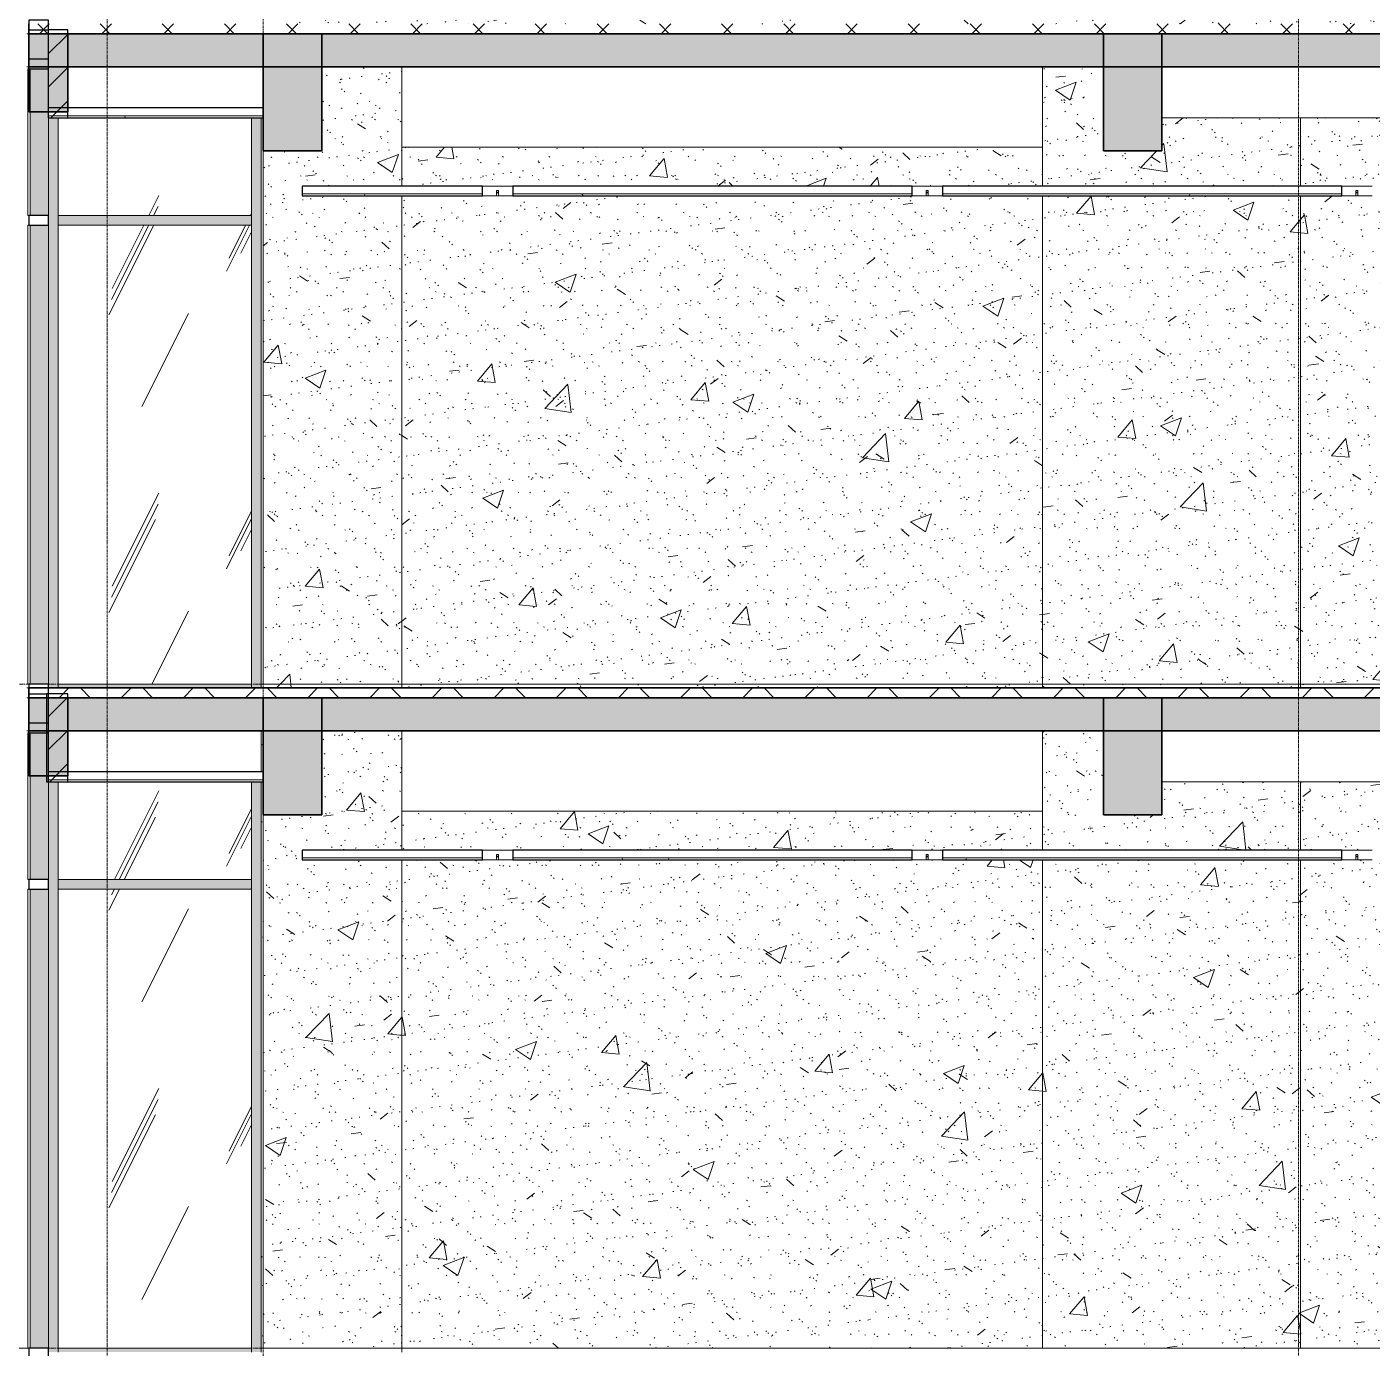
# Model space of a CAD drawing. Header units: millimetres. Extents: x 1240 to 198004, y -7796 to 35300.
# Drawn here: x 150554 to 157441, y 9000 to 15765 of the extents above; entities that cross this region are included whole.
import ezdxf

# ---------------------------------------------------------------- set-up
doc = ezdxf.new("R2010")
doc.units = ezdxf.units.MM
for name, pattern in [('Centre', [31.75, 6.35, -4.7625, 15.875, -4.7625]), ('Dash 1_8_', [6.35, 3.175, -3.175]), ('Grid Line', [22.225, 12.7, -3.175, 3.175, -3.175])]:
    doc.linetypes.add(name, pattern=pattern)
for name, color, linetype, lineweight in [('0-2', 50, 'Continuous', 5), ('A-AREA', 32, 'Dash 1_8_', 9), ('A-CLNG', 13, 'Continuous', 9), ('A-CLNG-1', 13, 'Continuous', 25), ('A-CLNG-PATT-1', 13, 'Continuous', 9), ('A-FLOR', 192, 'Continuous', 9), ('A-FLOR-1', 10, 'Continuous', 35), ('A-FLOR-2', 7, 'Continuous', 9), ('A-FLOR-3', 192, 'Continuous', 35), ('A-FLOR-LEVL-2', 51, 'Centre', 9), ('A-FLOR-PATT-1', 7, 'Continuous', 9), ('A-FLOR-PATT-3', 8, 'Continuous', 9), ('A-GLAZ-CURT', 52, 'Continuous', 9), ('A-GLAZ-CURT-1', 52, 'Continuous', 18), ('A-GLAZ-CWMG', 51, 'Continuous', 9), ('A-GLAZ-CWMG-1', 51, 'Continuous', 25), ('A-WALL-1', 113, 'Continuous', 25), ('A-WALL-PATT-4', 111, 'Continuous', 9), ('E-LITE-EQPM', 33, 'Continuous', 9), ('I-WALL', 2, 'Continuous', 9), ('I-WALL-2', 2, 'Continuous', 25), ('S-BEAM-1', 12, 'Continuous', 5), ('S-BEAM-2', 10, 'Continuous', 35), ('S-BEAM-3', 7, 'Continuous', 9), ('S-GRID-1', 1, 'Grid Line', 9)]:
    doc.layers.add(name, color=color, linetype=linetype, lineweight=lineweight)
pattern_1 = [(0, (196301.1, 0), (1219.2, 304.8), [50.292, -864.108, 50.292, -864.108, -4876.8]), (0, (196301.1, 0), (1219.2, 304.8), [-1828.8, 50.292, -1778.508, 50.292, -864.108, -2133.6]), (0, (196301.1, 0), (1219.2, 304.8), [-4572, 50.292, -559.308, 50.292, -1473.708]), (120, (196758.3, 152.4), (-873.5645, 903.4582), [50.292, -864.108, 50.292, -864.108, -4876.8]), (120, (196758.3, 152.4), (-873.5645, 903.4582), [-1828.8, 50.292, -1778.508, 50.292, -864.108, -2133.6]), (120, (196758.3, 152.4), (-873.5645, 903.4582), [-4572, 50.292, -559.308, 50.292, -1473.708]), (240, (196910.7, 762), (-345.6355, -1208.2582), [50.292, -864.108, 50.292, -864.108, -4876.8]), (240, (196910.7, 762), (-345.6355, -1208.2582), [-1828.8, 50.292, -1778.508, 50.292, -864.108, -2133.6]), (240, (196910.7, 762), (-345.6355, -1208.2582), [-4572, 50.292, -559.308, 50.292, -1473.708])]
pattern_2 = [(45, (196301.1, 0), (-84.8528, 84.8528), [])]
pattern_3 = [(63.435, (1790.26, 104.33), (-0.001, 1524.001), [532.463, -2875.304]), (63.435, (266.26, 104.33), (-0.001, 1524.001), [532.463, -2875.304]), (63.435, (2519.8, 398.8), (-0.001, 1524.001), [532.463, -2875.304]), (63.435, (995.8, 398.8), (-0.001, 1524.001), [532.463, -2875.304]), (63.435, (2409.4, 294.83), (-0.001, 1524.001), [532.463, -2875.304]), (63.435, (885.4, 294.83), (-0.001, 1524.001), [532.463, -2875.304]), (63.435, (2296.8, 890.1), (-0.001, 1524.001), [258.8, -3148.965]), (63.435, (772.8, 890.1), (-0.001, 1524.001), [258.8, -3148.965]), (63.435, (2223.2, 797.95), (-0.001, 1524.001), [532.463, -2875.304]), (63.435, (699.2, 797.95), (-0.001, 1524.001), [532.463, -2875.304]), (63.435, (2236.2, 864.1), (-0.001, 1524.001), [532.463, -2875.304]), (63.435, (712.2, 864.1), (-0.001, 1524.001), [532.463, -2875.304]), (63.435, (1621.35, 573.94), (-0.001, 1524.001), [532.463, -2875.304]), (63.435, (97.35, 573.94), (-0.001, 1524.001), [532.463, -2875.304]), (63.435, (1634.34, 651.9), (-0.001, 1524.001), [532.463, -2875.304]), (63.435, (110.34, 651.9), (-0.001, 1524.001), [532.463, -2875.304]), (63.435, (1637.84, 708.1), (-0.001, 1524.001), [532.463, -2875.304]), (63.435, (113.84, 708.1), (-0.001, 1524.001), [532.463, -2875.304])]
pattern_4 = [(37.5, (196301.1, 0), (-4.79953, 146.8239), [5.029, -110.795, 5.029, -124.511, -123.825]), (37.5, (196301.1, 0), (-4.79953, 146.8239), [-245.364, 5.029, -118.796]), (7.5, (196301.1, 0), (134.8574, 215.0472), [5.029, -57.455, 5.029, -99.365, -40.005]), (7.5, (196301.1, 0), (134.8574, 215.0472), [-166.878, 5.029, -34.976]), (327.5, (196207.37, 0), (237.29776, 0.4316), [5.029, -33.071, 5.029, -132.131, -179.07]), (327.5, (196207.37, 0), (237.29776, 0.4316), [-175.26, 5.029, -174.041]), (317.5, (196207.37, 0), (229.0671, 66.8792), [5.029, -14.021, 5.029, -84.887, -102.87]), (317.5, (196207.37, 0), (229.0671, 66.8792), [-108.966, 5.029, -97.841])]
pattern_5 = [(50, (196301.1, 0), (1093.104, -95.634), [114.3, -1257.3]), (355, (196301.1, 0), (-211.457, 1146.34), [91.44, -1005.84]), (100.451, (196392.2, -8), (881.656, 1050.7), [97.14, -1068.54]), (46.184, (196301.1, 304.8), (1626.475, -252.257), [171.45, -1885.95]), (96.636, (196436.6, 283.8), (1424.416, 1484.565), [145.71, -1602.81]), (351.184, (196301.1, 304.8), (1424.43, 1484.55), [137.16, -1508.76]), (21, (196453.5, 228.6), (909.686, -613.591), [114.3, -1257.3]), (326, (196453.5, 228.6), (370.812, 1105.13), [91.44, -1005.84]), (71.451, (196529.3, 177.5), (1280.503, 491.528), [97.14, -1068.54]), (37.5, (196301.1, 0), (18.5313, 507.3303), [50.292, -943.356, 50.292, -970.788, -1009.65]), (37.5, (196301.1, 0), (18.5313, 507.3303), [-2014.728, 50.292, -959.358]), (7.5, (196301.1, 0), (400.918, 601.0836), [50.292, -531.876, 50.292, -920.496, -384.81]), (7.5, (196301.1, 0), (400.918, 601.0836), [-1552.956, 50.292, -334.518]), (327.5, (195961.25, 0), (813.545, -34.3737), [50.292, -330.708, 50.292, -1138.428, -1577.34]), (327.5, (195961.25, 0), (813.545, -34.3737), [-1569.72, 50.292, -1527.048]), (317.5, (195808.85, 0), (888.775, 152.56), [50.292, -445.008, 50.292, -739.14, -1120.14]), (317.5, (195808.85, 0), (888.775, 152.56), [-1284.732, 50.292, -1069.848])]
pattern_6 = [(45, (196301.1, 0), (-159.099, 159.099), []), (135, (196301.1, 0), (-159.099, -159.099), [])]

# ---------------------------------------------------------------- blocks, each defined once
blk = doc.blocks.new('NCV_TKTC_KET CAU_rvt-2-TKCS_MẶT ĐỨNG NỘI KHU 2')
at = {"layer": 'A-FLOR-PATT-1'}
for points in [[(-26936.9, 15560), (-26936.9, 15730), (-45737.4, 15730), (-45737.4, 15560), (-27379.4, 15560)], [(-26936.9, 12160), (-26936.9, 12330), (-45737.4, 12330), (-45737.4, 12160), (-27379.4, 12160)]]:
    blk.add_hatch(color=256, dxfattribs=at).paths.add_polyline_path(points)
at = {"layer": 'S-BEAM-1'}
for points in [[(-45737.4, 15330), (-45537.4, 15330), (-45537.4, 15730), (-45737.4, 15730), (-45737.4, 15554.4)], [(-44236.9, 15130), (-44236.9, 15730), (-44536.9, 15730), (-44536.9, 15130)], [(-40235.6, 15130), (-39935.6, 15130), (-39935.6, 15730), (-40235.6, 15730), (-40235.6, 15554.4)], [(-45737.4, 11930), (-45537.4, 11930), (-45537.4, 12330), (-45737.4, 12330), (-45737.4, 12152.8)], [(-44236.9, 11730), (-44236.9, 12330), (-44536.9, 12330), (-44536.9, 11730)], [(-40235.6, 11730), (-39935.6, 11730), (-39935.6, 12330), (-40235.6, 12330), (-40235.6, 12152.8)]]:
    blk.add_hatch(color=256, dxfattribs=at).paths.add_polyline_path(points)
at = {"layer": 'A-FLOR-1'}
for p, q in [((-26936.9, 15730), (-45737.4, 15730)), ((-45737.4, 15730), (-45737.4, 15560)), ((-45737.4, 15560), (-26936.9, 15560)), ((-26936.9, 12330), (-45737.4, 12330)), ((-45737.4, 12330), (-45737.4, 12160)), ((-45737.4, 12160), (-26936.9, 12160))]:
    blk.add_line(p, q, dxfattribs=at)
at = {"layer": 'A-FLOR-2'}
for p, q in [((-45747, 15730), (-45737.4, 15730)), ((-45737.4, 15560), (-45747, 15560)), ((-45747, 12330), (-45737.4, 12330)), ((-45737.4, 12160), (-45747, 12160))]:
    blk.add_line(p, q, dxfattribs=at)
at = {"layer": 'S-BEAM-2'}
for p, q in [((-45537.4, 15730), (-45737.4, 15730)), ((-45737.4, 15730), (-45737.4, 15330)), ((-45537.4, 15330), (-45537.4, 15730)), ((-44236.9, 15730), (-44536.9, 15730)), ((-44536.9, 15730), (-44536.9, 15130)), ((-44236.9, 15130), (-44236.9, 15730)), ((-39935.6, 15730), (-40235.6, 15730)), ((-40235.6, 15730), (-40235.6, 15130)), ((-39935.6, 15130), (-39935.6, 15730)), ((-45737.4, 15330), (-45537.4, 15330)), ((-44536.9, 15130), (-44236.9, 15130)), ((-40235.6, 15130), (-39935.6, 15130)), ((-45537.4, 12330), (-45737.4, 12330)), ((-45737.4, 12330), (-45737.4, 11930)), ((-45537.4, 11930), (-45537.4, 12330)), ((-44236.9, 12330), (-44536.9, 12330)), ((-44536.9, 12330), (-44536.9, 11730)), ((-44236.9, 11730), (-44236.9, 12330)), ((-39935.6, 12330), (-40235.6, 12330)), ((-40235.6, 12330), (-40235.6, 11730)), ((-39935.6, 11730), (-39935.6, 12330)), ((-45737.4, 11930), (-45537.4, 11930)), ((-44536.9, 11730), (-44236.9, 11730)), ((-40235.6, 11730), (-39935.6, 11730))]:
    blk.add_line(p, q, dxfattribs=at)
at = {"layer": 'S-BEAM-3'}
for p, q in [((-35735.3, 15300), (-39935.6, 15300)), ((-40546.9, 15150), (-43827, 15150)), ((-39934.9, 12160), (-39934.9, 11900)), ((-35735.3, 11900), (-39934.9, 11900)), ((-40546.9, 11750), (-43827, 11750))]:
    blk.add_line(p, q, dxfattribs=at)
blk = doc.blocks.new('LIC_06-ĐÈN LED TRÒN DOWNLIGHT_ P_18W - LIC_06-ĐÈN LED TRÒN DOWNLIGHT_ P_18W - ÁNH SÁNG 6000K-1339139-TKCS_MẶT ĐỨNG NỘI KHU 2')
at = {"layer": 'E-LITE-EQPM'}
for p, q in [((-34532.4, 8128), (-34542.4, 8128)), ((-34532.4, 8128), (-34542.4, 8128)), ((-34542.4, 8127.4), (-34542.4, 8127.9)), ((-34542.4, 8127.2), (-34542.4, 8127.4)), ((-34542.4, 8119), (-34542.4, 8127.2)), ((-34532.4, 8127.2), (-34542.4, 8127.2)), ((-34532.4, 8127.9), (-34532.4, 8127.4)), ((-34532.4, 8127.4), (-34532.4, 8127.2)), ((-34532.4, 8127.2), (-34532.4, 8119)), ((-34542.4, 8116), (-34542.4, 8119)), ((-34532.4, 8119), (-34542.4, 8119)), ((-34542.4, 8100), (-34542.4, 8116)), ((-34532.4, 8116), (-34542.4, 8116)), ((-34532.4, 8100), (-34542.4, 8100)), ((-34532.4, 8119), (-34532.4, 8116)), ((-34532.4, 8116), (-34532.4, 8100))]:
    blk.add_line(p, q, dxfattribs=at)
blk = doc.blocks.new('System Panel - Glazed-1838995-TKCS_MẶT ĐỨNG NỘI KHU 2')
at = {"layer": 'A-GLAZ-CURT-1'}
for p, q in [((-45731, 7950), (-45743, 7950)), ((-45743, 7950), (-45743, 5600)), ((-45731, 5600), (-45731, 7950)), ((-45743, 5600), (-45731, 5600))]:
    blk.add_line(p, q, dxfattribs=at)
blk = doc.blocks.new('System Panel - Glazed-1838997-TKCS_MẶT ĐỨNG NỘI KHU 2')
at = {"layer": 'A-GLAZ-CURT-1'}
for p, q in [((-45731, 8750), (-45743, 8750)), ((-45743, 8750), (-45743, 8000)), ((-45731, 8000), (-45731, 8750)), ((-45743, 8000), (-45731, 8000))]:
    blk.add_line(p, q, dxfattribs=at)
blk = doc.blocks.new('Rectangular Mullion - 50 x 100mm-1838988-TKCS_MẶT ĐỨNG NỘI KHU 2')
at = {"layer": 'A-GLAZ-CWMG-1'}
for p, q in [((-45637, 8800), (-45737, 8800)), ((-45737, 8800), (-45737, 8750)), ((-45737, 8750), (-45637, 8750)), ((-45637, 8750), (-45637, 8800))]:
    blk.add_line(p, q, dxfattribs=at)
blk = doc.blocks.new('Rectangular Mullion - 50 x 100mm-1838989-TKCS_MẶT ĐỨNG NỘI KHU 2')
at = {"layer": 'A-GLAZ-CWMG-1'}
for p, q in [((-45637, 9000), (-45737, 9000)), ((-45737, 9000), (-45737, 8950)), ((-45637, 8950), (-45637, 9000)), ((-45737, 8950), (-45637, 8950))]:
    blk.add_line(p, q, dxfattribs=at)
blk = doc.blocks.new('Rectangular Mullion - 50 x 100mm-1838991-TKCS_MẶT ĐỨNG NỘI KHU 2')
at = {"layer": 'A-GLAZ-CWMG-1'}
for p, q in [((-45637, 8000), (-45737, 8000)), ((-45737, 8000), (-45737, 7950)), ((-45637, 7950), (-45637, 8000)), ((-45737, 7950), (-45637, 7950))]:
    blk.add_line(p, q, dxfattribs=at)
blk = doc.blocks.new('Rectangular Mullion - 50 x 100mm-V376-TKCS_MẶT ĐỨNG NỘI KHU 2')
at = {"layer": 'A-GLAZ-CWMG'}
blk.add_hatch(color=256, dxfattribs=at).paths.add_polyline_path([(-45637, 9000), (-45637, 11350), (-45731, 11350), (-45731, 9000)])
blk.add_line((-45637, 11350), (-45637, 9000), dxfattribs=at)
blk = doc.blocks.new('Rectangular Mullion - 50 x 100mm-1838994-TKCS_MẶT ĐỨNG NỘI KHU 2')
at = {"layer": 'A-GLAZ-CWMG'}
blk.add_hatch(color=256, dxfattribs=at).paths.add_polyline_path([(-45637, 8000), (-45637.4, 8530), (-45731, 8530), (-45731, 8000), (-45637.4, 8000)])
blk.add_line((-45637, 8500), (-45637, 8000), dxfattribs=at)
blk = doc.blocks.new('System Panel - Glazed-1903588-TKCS_MẶT ĐỨNG NỘI KHU 2')
at = {"layer": 'A-GLAZ-CURT'}
h = blk.add_hatch(dxfattribs=at)
h.set_pattern_fill('FP_36', color=256, style=0, pattern_type=2)
h.set_pattern_definition(pattern_3)
h.paths.add_polyline_path([(-44596.9, 9000), (-44596.9, 11350), (-45587.4, 11350), (-45587.4, 9000), (-45293.3, 9000)])
blk = doc.blocks.new('System Panel - Glazed-1903589-TKCS_MẶT ĐỨNG NỘI KHU 2')
at = {"layer": 'A-GLAZ-CURT'}
h = blk.add_hatch(dxfattribs=at)
h.set_pattern_fill('FP_36', color=256, style=0, pattern_type=2)
h.set_pattern_definition(pattern_3)
h.paths.add_polyline_path([(-44596.9, 11400), (-44596.9, 11900), (-45587.4, 11900), (-45587.4, 11400), (-45293.3, 11400)])
blk = doc.blocks.new('Rectangular Mullion - 50 x 100mm-1903586-TKCS_MẶT ĐỨNG NỘI KHU 2')
at = {"layer": 'A-GLAZ-CWMG'}
blk.add_hatch(color=256, dxfattribs=at).paths.add_polyline_path([(-45587.4, 8980), (-44596.9, 8980), (-44596.9, 9000), (-45587.4, 9000)])
for p, q in [((-45587.4, 8980), (-45587.4, 9000)), ((-45587.4, 9000), (-44596.9, 9000)), ((-44596.9, 9000), (-44596.9, 8980))]:
    blk.add_line(p, q, dxfattribs=at)
blk = doc.blocks.new('Rectangular Mullion - 50 x 100mm-V377-TKCS_MẶT ĐỨNG NỘI KHU 2')
at = {"layer": 'A-GLAZ-CWMG'}
blk.add_hatch(color=256, dxfattribs=at).paths.add_polyline_path([(-45637, 8980), (-45587.4, 8980), (-45587.4, 11375), (-45637, 11375), (-45637, 9000)])
blk.add_line((-45587.4, 11375), (-45587.4, 8980), dxfattribs=at)
blk = doc.blocks.new('Rectangular Mullion - 50 x 100mm-V378-TKCS_MẶT ĐỨNG NỘI KHU 2')
at = {"layer": 'A-GLAZ-CWMG'}
blk.add_hatch(color=256, dxfattribs=at).paths.add_polyline_path([(-45587.4, 11375), (-45587.4, 11900), (-45637, 11900), (-45637, 11375)])
blk.add_line((-45587.4, 11900), (-45587.4, 11375), dxfattribs=at)
blk = doc.blocks.new('Rectangular Mullion - 50 x 100mm-V379-TKCS_MẶT ĐỨNG NỘI KHU 2')
at = {"layer": 'A-GLAZ-CWMG'}
blk.add_hatch(color=256, dxfattribs=at).paths.add_polyline_path([(-44546.9, 11375), (-44546.9, 11900), (-44596.9, 11900), (-44596.9, 11375)])
blk.add_line((-44596.9, 11375), (-44596.9, 11900), dxfattribs=at)
blk = doc.blocks.new('Rectangular Mullion - 50 x 100mm-V380-TKCS_MẶT ĐỨNG NỘI KHU 2')
at = {"layer": 'A-GLAZ-CWMG'}
blk.add_hatch(color=256, dxfattribs=at).paths.add_polyline_path([(-44596.9, 8980), (-44546.9, 8980), (-44546.9, 11375), (-44596.9, 11375), (-44596.9, 9000)])
blk.add_line((-44596.9, 8980), (-44596.9, 11375), dxfattribs=at)
blk = doc.blocks.new('Rectangular Mullion - 50 x 100mm-1903587-TKCS_MẶT ĐỨNG NỘI KHU 2')
at = {"layer": 'A-GLAZ-CWMG'}
blk.add_hatch(color=256, dxfattribs=at).paths.add_polyline_path([(-45587.4, 11350), (-44596.9, 11350), (-44596.9, 11400), (-45587.4, 11400)])
for p, q in [((-45587.4, 11350), (-45587.4, 11400)), ((-44596.9, 11400), (-45587.4, 11400)), ((-44596.9, 11400), (-44596.9, 11350)), ((-44596.9, 11350), (-45587.4, 11350))]:
    blk.add_line(p, q, dxfattribs=at)
blk = doc.blocks.new('System Panel - Glazed-V474-TKCS_MẶT ĐỨNG NỘI KHU 2')
at = {"layer": 'A-GLAZ-CURT'}
h = blk.add_hatch(dxfattribs=at)
h.set_pattern_fill('FP_36', color=256, style=0, pattern_type=2)
h.set_pattern_definition(pattern_3)
h.paths.add_polyline_path([(-44596.9, 12400), (-44596.9, 14750), (-45587.4, 14750), (-45587.4, 12400), (-45293.3, 12400)])
blk = doc.blocks.new('System Panel - Glazed-V475-TKCS_MẶT ĐỨNG NỘI KHU 2')
at = {"layer": 'A-GLAZ-CURT'}
h = blk.add_hatch(dxfattribs=at)
h.set_pattern_fill('FP_36', color=256, style=0, pattern_type=2)
h.set_pattern_definition(pattern_3)
h.paths.add_polyline_path([(-44596.9, 14800), (-44596.9, 15300), (-45587.4, 15300), (-45587.4, 14800), (-45293.3, 14800)])
blk = doc.blocks.new('Rectangular Mullion - 50 x 100mm-1901972-TKCS_MẶT ĐỨNG NỘI KHU 2')
at = {"layer": 'A-GLAZ-CWMG'}
blk.add_hatch(color=256, dxfattribs=at).paths.add_polyline_path([(-44546.9, 7975), (-44546.9, 8500), (-44596.9, 8500), (-44596.9, 7975)])
for p, q in [((-44596.9, 7975), (-44596.9, 8500)), ((-44546.9, 7975), (-44546.9, 8500))]:
    blk.add_line(p, q, dxfattribs=at)
blk = doc.blocks.new('Rectangular Mullion - 50 x 100mm-1286811-TKCS_MẶT ĐỨNG NỘI KHU 2')
at = {"layer": 'A-GLAZ-CWMG'}
blk.add_hatch(color=256, dxfattribs=at).paths.add_polyline_path([(-44546.9, 5580), (-44546.9, 7975), (-44596.9, 7975), (-44596.9, 5580)])
for p, q in [((-44596.9, 5580), (-44596.9, 7975)), ((-44546.9, 5580), (-44546.9, 7975))]:
    blk.add_line(p, q, dxfattribs=at)

msp = doc.modelspace()

# ---------------------------------------------------------------- hatches: boundary and pattern name
at = {"layer": 'A-CLNG-PATT-1'}
h = msp.add_hatch(dxfattribs=at)
h.set_pattern_fill('FP_45', color=256, style=0, pattern_type=2)
h.set_pattern_definition(pattern_1)
h.paths.add_polyline_path([(151007.8, 15300), (151764.2, 15300), (151764.2, 15310), (150663.7, 15310), (150663.7, 15300)])
h = msp.add_hatch(dxfattribs=at)
h.set_pattern_fill('FP_45', color=256, style=0, pattern_type=2)
h.set_pattern_definition(pattern_1)
h.paths.add_polyline_path([(168921.7, 14900), (169164.2, 14900), (169164.2, 14910), (161841.2, 14910), (161841.2, 14900), (167642.1, 14900)])
h.paths.add_polyline_path([(151964.1, 14900), (152886.3, 14900), (152886.3, 14910), (151964.1, 14910)])
h.paths.add_polyline_path([(153041.2, 14900), (155086.3, 14900), (155086.3, 14910), (153041.2, 14910)])
h.paths.add_polyline_path([(155241.2, 14900), (157286.3, 14900), (157286.3, 14910), (155241.2, 14910)])
h.paths.add_polyline_path([(157441.2, 14900), (159486.3, 14900), (159486.3, 14910), (157441.2, 14910)])
h.paths.add_polyline_path([(161564.2, 14900), (161686.3, 14900), (161686.3, 14910), (159641.2, 14910), (159641.2, 14900), (161244.3, 14900)])
h = msp.add_hatch(dxfattribs=at)
h.set_pattern_fill('FP_45', color=256, style=0, pattern_type=2)
h.set_pattern_definition(pattern_1)
h.paths.add_polyline_path([(168921.7, 11500), (169164.2, 11500), (169164.2, 11510), (161841.2, 11510), (161841.2, 11500), (167642.1, 11500)])
h.paths.add_polyline_path([(153041.2, 11500), (155086.3, 11500), (155086.3, 11510), (153041.2, 11510)])
h.paths.add_polyline_path([(152287.3, 11500), (152886.3, 11500), (152886.3, 11510), (151964.1, 11510), (151964.1, 11500)])
h.paths.add_polyline_path([(155241.2, 11500), (157286.3, 11500), (157286.3, 11510), (155241.2, 11510)])
h.paths.add_polyline_path([(157441.2, 11500), (159486.3, 11500), (159486.3, 11510), (157441.2, 11510)])
h.paths.add_polyline_path([(159641.2, 11500), (161686.3, 11500), (161686.3, 11510), (159641.2, 11510)])
at = {"layer": 'A-FLOR-PATT-3'}
h = msp.add_hatch(dxfattribs=at)
h.set_pattern_fill('FP_42', color=256, style=0, pattern_type=2)
h.set_pattern_definition(pattern_6)
h.paths.add_polyline_path([(169164.2, 15730), (169164.2, 15780), (150563.7, 15780), (150563.7, 15730), (168921.7, 15730)])
h = msp.add_hatch(dxfattribs=at)
h.set_pattern_fill('FP_42', color=256, style=0, pattern_type=2)
h.set_pattern_definition(pattern_6)
h.paths.add_polyline_path([(169164.2, 12330), (169164.2, 12380), (150563.7, 12380), (150563.7, 12330), (168921.7, 12330)])
at = {"layer": 'A-WALL-PATT-4'}
h = msp.add_hatch(dxfattribs=at)
h.set_pattern_fill('FP_38', color=256, style=0, pattern_type=2)
h.set_pattern_definition(pattern_5)
h.paths.add_polyline_path([(151764.2, 12400), (152464.1, 12400), (152464.1, 14900), (151964.1, 14900), (151964.1, 14950), (152464.1, 14950), (152464.1, 15560), (152064.2, 15560), (152064.2, 15130), (151764.2, 15130), (151764.2, 14420.6)])
h.paths.add_polyline_path([(152184.1, 15780), (152464.1, 15780), (152464.1, 15800), (151764.2, 15800), (151764.2, 15780)])
h = msp.add_hatch(dxfattribs=at)
h.set_pattern_fill('FP_39', color=256, style=0, pattern_type=2)
h.set_pattern_definition(pattern_4)
h.paths.add_polyline_path([(151764.2, 12400), (152464.1, 12400), (152464.1, 14900), (151964.1, 14900), (151964.1, 14950), (152464.1, 14950), (152464.1, 15560), (152064.2, 15560), (152064.2, 15130), (151764.2, 15130), (151764.2, 14420.6)])
h.paths.add_polyline_path([(152184.1, 15780), (152464.1, 15780), (152464.1, 15800), (151764.2, 15800), (151764.2, 15780)])
h = msp.add_hatch(dxfattribs=at)
h.set_pattern_fill('FP_38', color=256, style=0, pattern_type=2)
h.set_pattern_definition(pattern_5)
h.paths.add_polyline_path([(152464.1, 12400), (152474.1, 12400), (152474.1, 14900), (152464.1, 14900), (152464.1, 14420.6)])
h.paths.add_polyline_path([(152474.1, 14950), (152474.1, 15560), (152464.1, 15560), (152464.1, 14950)])
h.paths.add_polyline_path([(152464.1, 15780), (152474.1, 15780), (152474.1, 15800), (152464.1, 15800)])
h = msp.add_hatch(dxfattribs=at)
h.set_pattern_fill('FP_39', color=256, style=0, pattern_type=2)
h.set_pattern_definition(pattern_4)
h.paths.add_polyline_path([(152464.1, 12400), (152474.1, 12400), (152474.1, 14900), (152464.1, 14900), (152464.1, 14420.6)])
h.paths.add_polyline_path([(152474.1, 14950), (152474.1, 15560), (152464.1, 15560), (152464.1, 14950)])
h.paths.add_polyline_path([(152464.1, 15780), (152474.1, 15780), (152474.1, 15800), (152464.1, 15800)])
h = msp.add_hatch(dxfattribs=at)
h.set_pattern_fill('FP_40', color=256, style=0, pattern_type=2)
h.set_pattern_definition(pattern_5)
h.paths.add_polyline_path([(155754.2, 12400), (155754.2, 14900), (155241.2, 14900), (155241.2, 14950), (155754.2, 14950), (155754.2, 15150), (152474.1, 15150), (152474.1, 14950), (152886.3, 14950), (152886.3, 14900), (152474.1, 14900), (152474.1, 12400), (154846.5, 12400)])
h.paths.add_polyline_path([(153036.6, 14900), (152886.3, 14900), (152886.3, 14950), (153041.1, 14950), (153041.1, 14900)])
h.paths.add_polyline_path([(155086.3, 14900), (153041.2, 14900), (153041.2, 14950), (155086.3, 14950), (155086.3, 14910)])
h.paths.add_polyline_path([(155090.9, 14900), (155086.3, 14900), (155086.3, 14950), (155241.1, 14950), (155241.1, 14900), (155099.7, 14900)])
h.paths.add_polyline_path([(153566.9, 15780), (155754.2, 15780), (155754.2, 15800), (152474.1, 15800), (152474.1, 15780)])
h = msp.add_hatch(dxfattribs=at)
h.set_pattern_fill('FP_41', color=256, style=0, pattern_type=2)
h.set_pattern_definition(pattern_4)
h.paths.add_polyline_path([(155754.2, 12400), (155754.2, 14900), (155241.2, 14900), (155241.2, 14950), (155754.2, 14950), (155754.2, 15150), (152474.1, 15150), (152474.1, 14950), (152886.3, 14950), (152886.3, 14900), (152474.1, 14900), (152474.1, 12400), (154846.5, 12400)])
h.paths.add_polyline_path([(153036.6, 14900), (152886.3, 14900), (152886.3, 14950), (153041.1, 14950), (153041.1, 14900)])
h.paths.add_polyline_path([(155086.3, 14900), (153041.2, 14900), (153041.2, 14950), (155086.3, 14950), (155086.3, 14910)])
h.paths.add_polyline_path([(155090.9, 14900), (155086.3, 14900), (155086.3, 14950), (155241.1, 14950), (155241.1, 14900), (155099.7, 14900)])
h.paths.add_polyline_path([(153566.9, 15780), (155754.2, 15780), (155754.2, 15800), (152474.1, 15800), (152474.1, 15780)])
h = msp.add_hatch(dxfattribs=at)
h.set_pattern_fill('FP_38', color=256, style=0, pattern_type=2)
h.set_pattern_definition(pattern_5)
h.paths.add_polyline_path([(155754.2, 12400), (157074.2, 12400), (157074.2, 14900), (155754.2, 14900), (155754.2, 14420.6)])
h.paths.add_polyline_path([(156065.5, 14950), (157074.2, 14950), (157074.2, 15300), (156365.5, 15300), (156365.5, 15130), (156065.5, 15130), (156065.5, 15560), (155754.2, 15560), (155754.2, 14950)])
h.paths.add_polyline_path([(156126, 15780), (157074.2, 15780), (157074.2, 15800), (155754.2, 15800), (155754.2, 15780)])
h = msp.add_hatch(dxfattribs=at)
h.set_pattern_fill('FP_39', color=256, style=0, pattern_type=2)
h.set_pattern_definition(pattern_4)
h.paths.add_polyline_path([(155754.2, 12400), (157074.2, 12400), (157074.2, 14900), (155754.2, 14900), (155754.2, 14420.6)])
h.paths.add_polyline_path([(156065.5, 14950), (157074.2, 14950), (157074.2, 15300), (156365.5, 15300), (156365.5, 15130), (156065.5, 15130), (156065.5, 15560), (155754.2, 15560), (155754.2, 14950)])
h.paths.add_polyline_path([(156126, 15780), (157074.2, 15780), (157074.2, 15800), (155754.2, 15800), (155754.2, 15780)])
h = msp.add_hatch(dxfattribs=at)
h.set_pattern_fill('FP_38', color=256, style=0, pattern_type=2)
h.set_pattern_definition(pattern_5)
h.paths.add_polyline_path([(157074.2, 12400), (160773.7, 12400), (160773.7, 14900), (159641.2, 14900), (159641.2, 14950), (160773.7, 14950), (160773.7, 15300), (160765.8, 15300), (160765.8, 15280), (160565.8, 15280), (160565.8, 15300), (157074.2, 15300), (157074.2, 14950), (157286.3, 14950), (157286.3, 14900), (157074.2, 14900), (157074.2, 14420.6)])
h.paths.add_polyline_path([(157368.7, 14900), (157286.3, 14900), (157286.3, 14950), (157441.1, 14950), (157441.1, 14900), (157382.4, 14900)])
h.paths.add_polyline_path([(157441.2, 14900), (157441.2, 14950), (159486.3, 14950), (159486.3, 14900), (158685.2, 14900)])
h.paths.add_polyline_path([(159490.9, 14900), (159486.3, 14900), (159486.3, 14950), (159641.1, 14950), (159641.1, 14900), (159499.7, 14900)])
h.paths.add_polyline_path([(160773.7, 15780), (160773.7, 15800), (157074.2, 15800), (157074.2, 15780), (160565.8, 15780)])
h = msp.add_hatch(dxfattribs=at)
h.set_pattern_fill('FP_39', color=256, style=0, pattern_type=2)
h.set_pattern_definition(pattern_4)
h.paths.add_polyline_path([(157074.2, 12400), (160773.7, 12400), (160773.7, 14900), (159641.2, 14900), (159641.2, 14950), (160773.7, 14950), (160773.7, 15300), (160765.8, 15300), (160765.8, 15280), (160565.8, 15280), (160565.8, 15300), (157074.2, 15300), (157074.2, 14950), (157286.3, 14950), (157286.3, 14900), (157074.2, 14900), (157074.2, 14420.6)])
h.paths.add_polyline_path([(157368.7, 14900), (157286.3, 14900), (157286.3, 14950), (157441.1, 14950), (157441.1, 14900), (157382.4, 14900)])
h.paths.add_polyline_path([(157441.2, 14900), (157441.2, 14950), (159486.3, 14950), (159486.3, 14900), (158685.2, 14900)])
h.paths.add_polyline_path([(159490.9, 14900), (159486.3, 14900), (159486.3, 14950), (159641.1, 14950), (159641.1, 14900), (159499.7, 14900)])
h.paths.add_polyline_path([(160773.7, 15780), (160773.7, 15800), (157074.2, 15800), (157074.2, 15780), (160565.8, 15780)])
h = msp.add_hatch(dxfattribs=at)
h.set_pattern_fill('FP_35', color=256, style=0, pattern_type=2)
h.set_pattern_definition(pattern_2)
h.paths.add_polyline_path([(150663.7, 15300), (150763.7, 15300), (150763.7, 15750), (150663.7, 15750), (150663.7, 15554.4)])
h = msp.add_hatch(dxfattribs=at)
h.set_pattern_fill('FP_38', color=256, style=0, pattern_type=2)
h.set_pattern_definition(pattern_5)
h.paths.add_polyline_path([(152464.1, 9000), (152464.1, 11500), (151964.1, 11500), (151964.1, 11550), (152464.1, 11550), (152464.1, 12160), (152064.2, 12160), (152064.2, 11730), (151764.2, 11730), (151764.2, 9000), (152287.3, 9000)])
h.paths.add_polyline_path([(152184.1, 12380), (152464.1, 12380), (152464.1, 12400), (151764.2, 12400), (151764.2, 12380)])
h = msp.add_hatch(dxfattribs=at)
h.set_pattern_fill('FP_39', color=256, style=0, pattern_type=2)
h.set_pattern_definition(pattern_4)
h.paths.add_polyline_path([(152464.1, 9000), (152464.1, 11500), (151964.1, 11500), (151964.1, 11550), (152464.1, 11550), (152464.1, 12160), (152064.2, 12160), (152064.2, 11730), (151764.2, 11730), (151764.2, 9000), (152287.3, 9000)])
h.paths.add_polyline_path([(152184.1, 12380), (152464.1, 12380), (152464.1, 12400), (151764.2, 12400), (151764.2, 12380)])
h = msp.add_hatch(dxfattribs=at)
h.set_pattern_fill('FP_38', color=256, style=0, pattern_type=2)
h.set_pattern_definition(pattern_5)
h.paths.add_polyline_path([(152464.1, 9000), (152474.1, 9000), (152474.1, 11500), (152464.1, 11500), (152464.1, 9885.1)])
h.paths.add_polyline_path([(152474.1, 11550), (152474.1, 12160), (152464.1, 12160), (152464.1, 11550)])
h.paths.add_polyline_path([(152464.1, 12380), (152474.1, 12380), (152474.1, 12400), (152464.1, 12400)])
h = msp.add_hatch(dxfattribs=at)
h.set_pattern_fill('FP_39', color=256, style=0, pattern_type=2)
h.set_pattern_definition(pattern_4)
h.paths.add_polyline_path([(152464.1, 9000), (152474.1, 9000), (152474.1, 11500), (152464.1, 11500), (152464.1, 9885.1)])
h.paths.add_polyline_path([(152474.1, 11550), (152474.1, 12160), (152464.1, 12160), (152464.1, 11550)])
h.paths.add_polyline_path([(152464.1, 12380), (152474.1, 12380), (152474.1, 12400), (152464.1, 12400)])
h = msp.add_hatch(dxfattribs=at)
h.set_pattern_fill('FP_40', color=256, style=0, pattern_type=2)
h.set_pattern_definition(pattern_5)
h.paths.add_polyline_path([(153566.9, 9000), (155754.2, 9000), (155754.2, 11500), (155241.2, 11500), (155241.2, 11550), (155754.2, 11550), (155754.2, 11750), (152474.1, 11750), (152474.1, 11550), (152886.3, 11550), (152886.3, 11500), (152474.1, 11500), (152474.1, 9000)])
h.paths.add_polyline_path([(153041.2, 11500), (153041.2, 11550), (155086.3, 11550), (155086.3, 11500), (154846.5, 11500)])
h.paths.add_polyline_path([(152912.1, 11500), (152886.3, 11500), (152886.3, 11550), (153041.1, 11550), (153041.1, 11500), (152927.6, 11500)])
h.paths.add_polyline_path([(155090.9, 11500), (155086.3, 11500), (155086.3, 11550), (155241.1, 11550), (155241.1, 11500), (155099.7, 11500)])
h.paths.add_polyline_path([(154846.5, 12380), (155754.2, 12380), (155754.2, 12400), (152474.1, 12400), (152474.1, 12380)])
h = msp.add_hatch(dxfattribs=at)
h.set_pattern_fill('FP_41', color=256, style=0, pattern_type=2)
h.set_pattern_definition(pattern_4)
h.paths.add_polyline_path([(153566.9, 9000), (155754.2, 9000), (155754.2, 11500), (155241.2, 11500), (155241.2, 11550), (155754.2, 11550), (155754.2, 11750), (152474.1, 11750), (152474.1, 11550), (152886.3, 11550), (152886.3, 11500), (152474.1, 11500), (152474.1, 9000)])
h.paths.add_polyline_path([(153041.2, 11500), (153041.2, 11550), (155086.3, 11550), (155086.3, 11500), (154846.5, 11500)])
h.paths.add_polyline_path([(152912.1, 11500), (152886.3, 11500), (152886.3, 11550), (153041.1, 11550), (153041.1, 11500), (152927.6, 11500)])
h.paths.add_polyline_path([(155090.9, 11500), (155086.3, 11500), (155086.3, 11550), (155241.1, 11550), (155241.1, 11500), (155099.7, 11500)])
h.paths.add_polyline_path([(154846.5, 12380), (155754.2, 12380), (155754.2, 12400), (152474.1, 12400), (152474.1, 12380)])
h = msp.add_hatch(dxfattribs=at)
h.set_pattern_fill('FP_38', color=256, style=0, pattern_type=2)
h.set_pattern_definition(pattern_5)
h.paths.add_polyline_path([(157074.2, 9000), (157074.2, 11500), (155754.2, 11500), (155754.2, 9000), (156126, 9000)])
h.paths.add_polyline_path([(156365.5, 11550), (157074.2, 11550), (157074.2, 11900), (156366.2, 11900), (156365.5, 11730), (156065.5, 11730), (156065.5, 12160), (155754.2, 12160), (155754.2, 11550), (156126, 11550)])
h.paths.add_polyline_path([(157074.2, 12380), (157074.2, 12400), (155754.2, 12400), (155754.2, 12380), (156366.2, 12380)])
h = msp.add_hatch(dxfattribs=at)
h.set_pattern_fill('FP_39', color=256, style=0, pattern_type=2)
h.set_pattern_definition(pattern_4)
h.paths.add_polyline_path([(157074.2, 9000), (157074.2, 11500), (155754.2, 11500), (155754.2, 9000), (156126, 9000)])
h.paths.add_polyline_path([(156365.5, 11550), (157074.2, 11550), (157074.2, 11900), (156366.2, 11900), (156365.5, 11730), (156065.5, 11730), (156065.5, 12160), (155754.2, 12160), (155754.2, 11550), (156126, 11550)])
h.paths.add_polyline_path([(157074.2, 12380), (157074.2, 12400), (155754.2, 12400), (155754.2, 12380), (156366.2, 12380)])
h = msp.add_hatch(dxfattribs=at)
h.set_pattern_fill('FP_38', color=256, style=0, pattern_type=2)
h.set_pattern_definition(pattern_5)
h.paths.add_polyline_path([(157074.2, 9000), (160773.7, 9000), (160773.7, 11500), (159641.2, 11500), (159641.2, 11550), (160773.7, 11550), (160773.7, 11900), (160765.8, 11900), (160765.8, 11880), (160565.8, 11880), (160565.8, 11900), (157074.2, 11900), (157074.2, 11550), (157286.3, 11550), (157286.3, 11500), (157074.2, 11500), (157074.2, 9885.1)])
h.paths.add_polyline_path([(157345.1, 11500), (157286.3, 11500), (157286.3, 11550), (157441.1, 11550), (157441.1, 11500), (157358.7, 11500)])
h.paths.add_polyline_path([(159490.9, 11500), (159486.3, 11500), (159486.3, 11550), (159641.1, 11550), (159641.1, 11500), (159499.7, 11500)])
h.paths.add_polyline_path([(159486.3, 11500), (157441.2, 11500), (157441.2, 11550), (159486.3, 11550), (159486.3, 11510)])
h.paths.add_polyline_path([(157405.6, 12380), (160773.7, 12380), (160773.7, 12400), (157074.2, 12400), (157074.2, 12380)])
h = msp.add_hatch(dxfattribs=at)
h.set_pattern_fill('FP_39', color=256, style=0, pattern_type=2)
h.set_pattern_definition(pattern_4)
h.paths.add_polyline_path([(157074.2, 9000), (160773.7, 9000), (160773.7, 11500), (159641.2, 11500), (159641.2, 11550), (160773.7, 11550), (160773.7, 11900), (160765.8, 11900), (160765.8, 11880), (160565.8, 11880), (160565.8, 11900), (157074.2, 11900), (157074.2, 11550), (157286.3, 11550), (157286.3, 11500), (157074.2, 11500), (157074.2, 9885.1)])
h.paths.add_polyline_path([(157345.1, 11500), (157286.3, 11500), (157286.3, 11550), (157441.1, 11550), (157441.1, 11500), (157358.7, 11500)])
h.paths.add_polyline_path([(159490.9, 11500), (159486.3, 11500), (159486.3, 11550), (159641.1, 11550), (159641.1, 11500), (159499.7, 11500)])
h.paths.add_polyline_path([(159486.3, 11500), (157441.2, 11500), (157441.2, 11550), (159486.3, 11550), (159486.3, 11510)])
h.paths.add_polyline_path([(157405.6, 12380), (160773.7, 12380), (160773.7, 12400), (157074.2, 12400), (157074.2, 12380)])
h = msp.add_hatch(dxfattribs=at)
h.set_pattern_fill('FP_35', color=256, style=0, pattern_type=2)
h.set_pattern_definition(pattern_2)
h.paths.add_polyline_path([(150663.7, 11900), (150763.7, 11900), (150763.7, 12350), (150663.7, 12350), (150663.7, 12152.8)])
h = msp.add_hatch(dxfattribs=at)
h.set_pattern_fill('FP_39', color=256, style=0, pattern_type=2)
h.set_pattern_definition(pattern_4)
h.paths.add_polyline_path([(151764.2, 8980), (151764.2, 11900), (151754.2, 11900), (151754.2, 8980), (151760.2, 8980)])
h.paths.add_polyline_path([(151754.2, 11950), (151764.2, 11950), (151764.2, 12160), (151754.2, 12160), (151754.2, 12152.8)])

# ---------------------------------------------------------------- linework, layer by layer
at = {"layer": 'A-AREA'}
msp.add_line((150482.3, 9000), (150558.1, 9000), dxfattribs=at)
at = {"layer": 'A-CLNG'}
for p, q in [((151764.2, 15310), (150663.7, 15310)), ((152886.3, 14950), (153041.1, 14950)), ((155086.3, 14950), (155241.1, 14950)), ((157286.3, 14950), (157441.1, 14950)), ((152886.3, 14910), (151964.1, 14910)), ((152958.7, 14900), (152886.3, 14900)), ((153041.1, 14900), (152968.8, 14900)), ((155086.3, 14910), (153041.2, 14910)), ((155158.7, 14900), (155086.3, 14900)), ((155241.1, 14900), (155168.8, 14900)), ((157286.3, 14910), (155241.2, 14910)), ((157358.7, 14900), (157286.3, 14900)), ((157441.1, 14900), (157368.8, 14900)), ((151764.2, 11910), (150663.7, 11910)), ((152886.3, 11510), (151964.1, 11510)), ((152886.3, 11550), (153041.1, 11550)), ((155086.3, 11510), (153041.2, 11510)), ((155086.3, 11550), (155241.1, 11550)), ((157286.3, 11510), (155241.2, 11510)), ((157286.3, 11550), (157441.1, 11550)), ((152958.7, 11500), (152886.3, 11500)), ((153041.1, 11500), (152968.8, 11500)), ((155158.7, 11500), (155086.3, 11500)), ((155241.1, 11500), (155168.8, 11500)), ((157358.7, 11500), (157286.3, 11500)), ((157441.1, 11500), (157368.8, 11500))]:
    msp.add_line(p, q, dxfattribs=at)
at = {"layer": 'A-CLNG-1'}
for p, q in [((151764.2, 15350), (150663.7, 15350)), ((150663.7, 15350), (150663.7, 15300)), ((150663.7, 15300), (151764.2, 15300)), ((151764.2, 15300), (151764.2, 15350)), ((152886.3, 14950), (151964.1, 14950)), ((151964.1, 14950), (151964.1, 14900)), ((152886.3, 14900), (152886.3, 14950)), ((155086.3, 14950), (153041.2, 14950)), ((153041.2, 14950), (153041.2, 14900)), ((155086.3, 14900), (155086.3, 14950)), ((157286.3, 14950), (155241.2, 14950)), ((155241.2, 14950), (155241.2, 14900)), ((157286.3, 14900), (157286.3, 14950)), ((151964.1, 14900), (152886.3, 14900)), ((153041.2, 14900), (155086.3, 14900)), ((155241.2, 14900), (157286.3, 14900)), ((151764.2, 11950), (150663.7, 11950)), ((151764.2, 11900), (151764.2, 11950)), ((150763.7, 11900), (151764.2, 11900)), ((152886.3, 11550), (151964.1, 11550)), ((151964.1, 11550), (151964.1, 11500)), ((152886.3, 11500), (152886.3, 11550)), ((155086.3, 11550), (153041.2, 11550)), ((153041.2, 11550), (153041.2, 11500)), ((155086.3, 11500), (155086.3, 11550)), ((157286.3, 11550), (155241.2, 11550)), ((155241.2, 11550), (155241.2, 11500)), ((157286.3, 11500), (157286.3, 11550)), ((151964.1, 11500), (152886.3, 11500)), ((153041.2, 11500), (155086.3, 11500)), ((155241.2, 11500), (157286.3, 11500))]:
    msp.add_line(p, q, dxfattribs=at)
at = {"layer": 'A-FLOR'}
msp.add_line((150554.1, 12380), (150563.7, 12380), dxfattribs=at)
at = {"layer": 'A-FLOR-3'}
for p, q in [((150563.7, 15780), (150563.7, 15730)), ((150563.7, 15730), (169164.2, 15730)), ((169164.2, 12380), (150563.7, 12380)), ((150563.7, 12380), (150563.7, 12330)), ((150563.7, 12330), (169164.2, 12330))]:
    msp.add_line(p, q, dxfattribs=at)
at = {"layer": 'A-FLOR-LEVL-2'}
for p, q in [((104944.5, 12400), (194512.3, 12400)), ((104944.5, 9000), (194512.3, 9000))]:
    msp.add_line(p, q, dxfattribs=at)
at = {"layer": 'A-WALL-1'}
for p, q in [((150763.7, 15750), (150663.7, 15750)), ((150663.7, 15750), (150663.7, 15350)), ((150763.7, 15300), (150763.7, 15750)), ((150763.7, 12350), (150663.7, 12350)), ((150663.7, 12350), (150663.7, 11900)), ((150763.7, 11900), (150763.7, 12350)), ((150663.7, 11900), (150763.7, 11900))]:
    msp.add_line(p, q, dxfattribs=at)
at = {"layer": 'I-WALL'}
for p, q in [((152474.1, 15560), (152474.1, 14950)), ((155754.2, 15560), (155754.2, 14950)), ((157074.2, 14950), (157074.2, 15300)), ((151764.2, 15130), (151764.2, 12400)), ((152474.1, 14900), (152474.1, 12380)), ((155754.2, 14900), (155754.2, 12400)), ((157074.2, 12400), (157074.2, 14900)), ((155754.2, 12400), (151764.2, 12400)), ((151764.2, 12400), (160913.7, 12400)), ((155754.2, 12400), (155754.2, 12380)), ((169154.2, 12400), (155754.2, 12400)), ((157074.2, 12380), (157074.2, 12400)), ((151754.2, 11950), (151754.2, 12160)), ((152474.1, 12160), (152474.1, 11550)), ((155754.2, 12160), (155754.2, 11550)), ((151754.2, 8980), (151754.2, 11900)), ((157074.2, 11550), (157074.2, 11900)), ((151764.2, 11730), (151764.2, 9000)), ((152474.1, 11500), (152474.1, 8980)), ((155754.2, 11500), (155754.2, 9000)), ((157074.2, 9000), (157074.2, 11500)), ((151764.2, 9000), (160913.7, 9000))]:
    msp.add_line(p, q, dxfattribs=at)
at = {"layer": 'I-WALL-2'}
for p, q in [((150663.7, 12350), (150653.7, 12350)), ((150653.7, 12350), (150653.7, 11900)), ((150653.7, 11900), (150663.7, 11900))]:
    msp.add_line(p, q, dxfattribs=at)
at = {"layer": 'S-GRID-1'}
for p, q in [((150964.2, 5.5), (150964.2, 30542.5)), ((151764.2, 1910.5), (151764.2, 30542.5)), ((157064.2, 5.5), (157064.2, 30542.5))]:
    msp.add_line(p, q, dxfattribs=at)

# ---------------------------------------------------------------- block references
at = {"layer": '0-2'}
msp.add_blockref('NCV_TKTC_KET CAU_rvt-2-TKCS_MẶT ĐỨNG NỘI KHU 2', (196301.1, 0), dxfattribs=at)
at = {"layer": 'A-GLAZ-CURT'}
for name, p in [('System Panel - Glazed-1838997-TKCS_MẶT ĐỨNG NỘI KHU 2', (196301.1, 6800)), ('System Panel - Glazed-V475-TKCS_MẶT ĐỨNG NỘI KHU 2', (196301.1, 0)), ('System Panel - Glazed-1838995-TKCS_MẶT ĐỨNG NỘI KHU 2', (196301.1, 6800)), ('System Panel - Glazed-V474-TKCS_MẶT ĐỨNG NỘI KHU 2', (196301.1, 0)), ('System Panel - Glazed-1838997-TKCS_MẶT ĐỨNG NỘI KHU 2', (196301.1, 3400)), ('System Panel - Glazed-1903589-TKCS_MẶT ĐỨNG NỘI KHU 2', (196301.1, 0)), ('System Panel - Glazed-1838995-TKCS_MẶT ĐỨNG NỘI KHU 2', (196301.1, 3400)), ('System Panel - Glazed-1903588-TKCS_MẶT ĐỨNG NỘI KHU 2', (196301.1, 0))]:
    msp.add_blockref(name, p, dxfattribs=at)
at = {"layer": 'A-GLAZ-CWMG'}
for name, p in [('Rectangular Mullion - 50 x 100mm-1838989-TKCS_MẶT ĐỨNG NỘI KHU 2', (196301.1, 6800)), ('Rectangular Mullion - 50 x 100mm-1838988-TKCS_MẶT ĐỨNG NỘI KHU 2', (196301.1, 6800)), ('Rectangular Mullion - 50 x 100mm-1838994-TKCS_MẶT ĐỨNG NỘI KHU 2', (196301.1, 6800)), ('Rectangular Mullion - 50 x 100mm-V378-TKCS_MẶT ĐỨNG NỘI KHU 2', (196301.1, 3400)), ('Rectangular Mullion - 50 x 100mm-1901972-TKCS_MẶT ĐỨNG NỘI KHU 2', (196301.1, 6800)), ('Rectangular Mullion - 50 x 100mm-1838991-TKCS_MẶT ĐỨNG NỘI KHU 2', (196301.1, 6800)), ('Rectangular Mullion - 50 x 100mm-V376-TKCS_MẶT ĐỨNG NỘI KHU 2', (196301.1, 3400)), ('Rectangular Mullion - 50 x 100mm-V377-TKCS_MẶT ĐỨNG NỘI KHU 2', (196301.1, 3400)), ('Rectangular Mullion - 50 x 100mm-1903587-TKCS_MẶT ĐỨNG NỘI KHU 2', (196301.1, 3400)), ('Rectangular Mullion - 50 x 100mm-1286811-TKCS_MẶT ĐỨNG NỘI KHU 2', (196301.1, 6800)), ('Rectangular Mullion - 50 x 100mm-1838989-TKCS_MẶT ĐỨNG NỘI KHU 2', (196301.1, 3400)), ('Rectangular Mullion - 50 x 100mm-1903586-TKCS_MẶT ĐỨNG NỘI KHU 2', (196301.1, 3400)), ('Rectangular Mullion - 50 x 100mm-1838988-TKCS_MẶT ĐỨNG NỘI KHU 2', (196301.1, 3400)), ('Rectangular Mullion - 50 x 100mm-1838994-TKCS_MẶT ĐỨNG NỘI KHU 2', (196301.1, 3400)), ('Rectangular Mullion - 50 x 100mm-V378-TKCS_MẶT ĐỨNG NỘI KHU 2', (196301.1, 0)), ('Rectangular Mullion - 50 x 100mm-V379-TKCS_MẶT ĐỨNG NỘI KHU 2', (196301.1, 0)), ('Rectangular Mullion - 50 x 100mm-1838991-TKCS_MẶT ĐỨNG NỘI KHU 2', (196301.1, 3400)), ('Rectangular Mullion - 50 x 100mm-V377-TKCS_MẶT ĐỨNG NỘI KHU 2', (196301.1, 0)), ('Rectangular Mullion - 50 x 100mm-1903587-TKCS_MẶT ĐỨNG NỘI KHU 2', (196301.1, 0)), ('Rectangular Mullion - 50 x 100mm-V380-TKCS_MẶT ĐỨNG NỘI KHU 2', (196301.1, 0)), ('Rectangular Mullion - 50 x 100mm-V376-TKCS_MẶT ĐỨNG NỘI KHU 2', (196301.1, 0)), ('Rectangular Mullion - 50 x 100mm-1838989-TKCS_MẶT ĐỨNG NỘI KHU 2', (196301.1, 0)), ('Rectangular Mullion - 50 x 100mm-1903586-TKCS_MẶT ĐỨNG NỘI KHU 2', (196301.1, 0))]:
    msp.add_blockref(name, p, dxfattribs=at)
at = {"layer": 'E-LITE-EQPM'}
for p in [(187501.1, 6800), (189701.1, 6800), (191901.1, 6800), (187501.1, 3400), (189701.1, 3400), (191901.1, 3400)]:
    msp.add_blockref('LIC_06-ĐÈN LED TRÒN DOWNLIGHT_ P_18W - LIC_06-ĐÈN LED TRÒN DOWNLIGHT_ P_18W - ÁNH SÁNG 6000K-1339139-TKCS_MẶT ĐỨNG NỘI KHU 2', p, dxfattribs=at)

doc.saveas('drawing.dxf')
